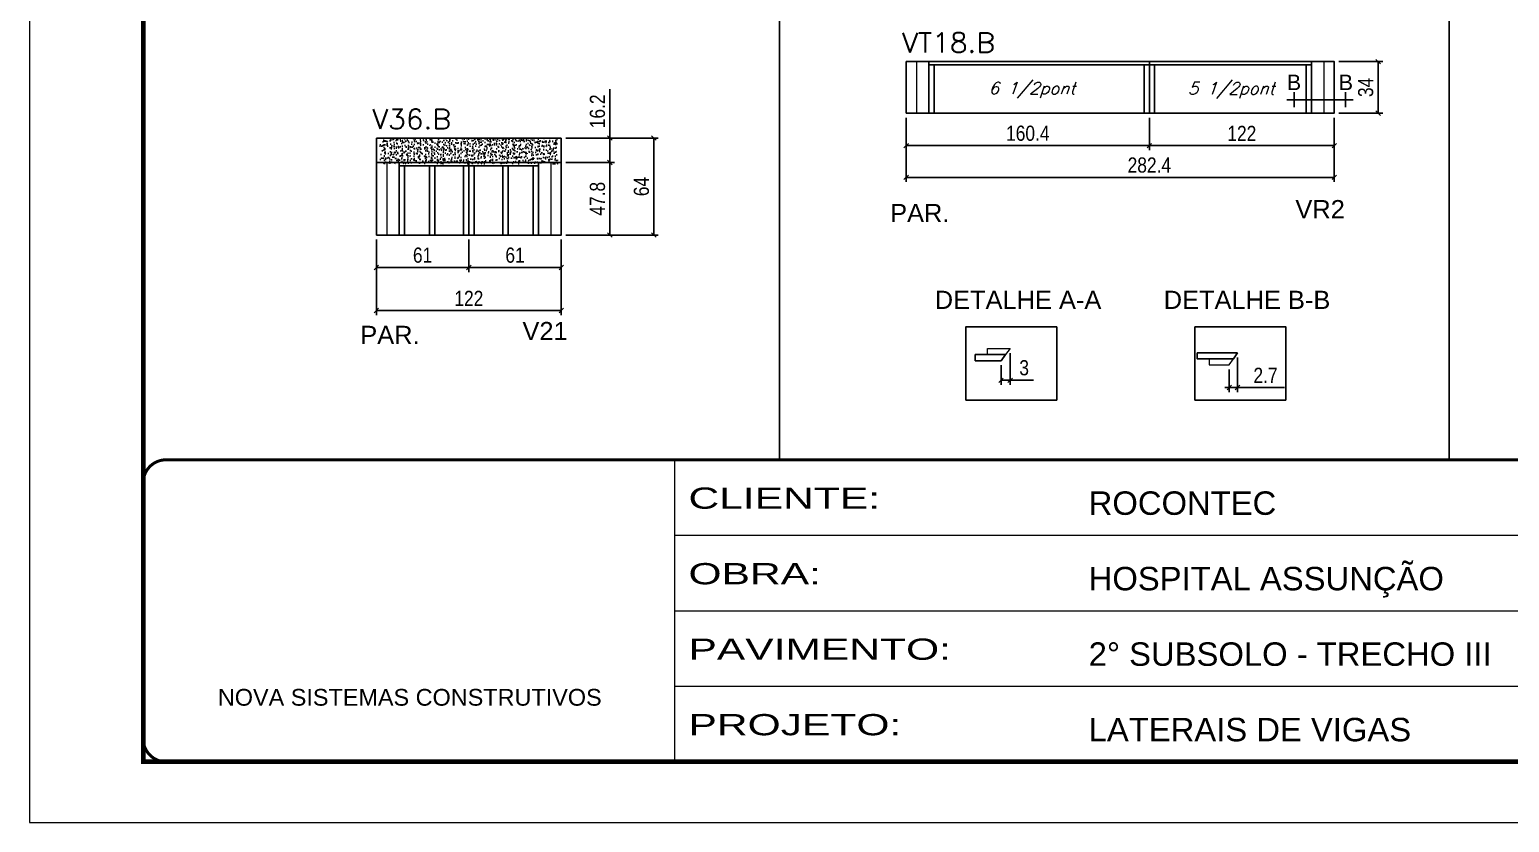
# Model space of a CAD drawing. Extents: x 137137 to 143418, y 10464 to 34486.
# Drawn here: x 138736 to 139712, y 27693 to 28216 of the extents above; entities that cross this region are included whole.
import ezdxf
from ezdxf.enums import TextEntityAlignment as Align

# ---------------------------------------------------------------- set-up
doc = ezdxf.new("R2010")
doc.units = 0
doc.linetypes.add('CONTINUO', pattern=[0])
doc.linetypes.add('DASHED', pattern=[0.75, 0.5, -0.25])
for name, color, linetype in [('5', 5, 'Continuous'), ('COTA', 241, 'Continuous'), ('detalhes', 4, 'Continuous'), ('Painéis', 200, 'Continuous'), ('SARR_2.2x7', 40, 'Continuous'), ('SARR_3.5x7', 81, 'Continuous'), ('texto', 7, 'Continuous')]:
    doc.layers.add(name, color=color, linetype=linetype)
for name, color, linetype, lineweight in [('Escoras', 2, 'Continuous', 25), ('Folhas', 255, 'Continuous', 9), ('Sarr 2.2x7', 40, 'Continuous', 9), ('SARRAFO DE PRESSAO', 251, 'DASHED', 9), ('Texto Seção', 7, 'Continuous', 15)]:
    doc.layers.add(name, color=color, linetype=linetype, lineweight=lineweight)
doc.styles.add('ARIAL', font='arial.ttf')
doc.styles.add('COTA TECNICA', font='techl___.ttf', dxfattribs={"height": 10})
doc.styles.add('REGUA-120', font='ROMANS.shx', dxfattribs={"height": 15})
doc.styles.add('Romans', font='romans.shx')
doc.styles.get("Standard").update_dxf_attribs({"font": 'arial.ttf'})
doc.styles.add('Tecnologia', font='')
doc.styles.get('Tecnologia').set_extended_font_data('Forgotten Futurist')
doc.dimstyles.new('PAINEL', dxfattribs={"dimtxt": 10, "dimasz": 3, "dimexe": 3, "dimexo": 3, "dimgap": 3, "dimtad": 1, "dimdec": 1, "dimzin": 12, "dimdsep": 46, "dimtxsty": 'COTA TECNICA', "dimblk1": 'OBLIQUE', "dimblk2": 'OBLIQUE', "dimsah": 1, "dimcen": 0.9, "dimclrd": 4, "dimclre": 4, "dimclrt": 240, "dimadec": 1, "dimazin": 3, "dimtfac": 1, "dimtdec": 1, "dimtmove": 0, "dimatfit": 3, "dimfxl": 1, "dimtolj": 1, "dimtzin": 12, "dimarcsym": 0})

# ---------------------------------------------------------------- blocks, each defined once
blk = doc.blocks.new('_Oblique')
at = {"color": 0, "linetype": 'ByBlock', "lineweight": -2}
blk.add_line((-0.5, -0.5), (0.5, 0.5), dxfattribs=at)
blk = doc.blocks.new('*D134')
at = {"layer": 'COTA', "color": 4, "linetype": 'ByBlock', "lineweight": -2, "transparency": 16777216}
for p, q in [((139599.52, 28194.87), (139628.5, 28194.87)), ((139625.5, 28194.87), (139625.5, 28160.87)), ((139599.52, 28160.87), (139628.5, 28160.87))]:
    blk.add_line(p, q, dxfattribs=at)
at = {"layer": 'Defpoints', "color": 0, "linetype": 'ByBlock', "transparency": 16777216}
for p in [(139596.52, 28194.87), (139596.52, 28160.87), (139625.5, 28160.87)]:
    blk.add_point(p, dxfattribs=at)
at = {"layer": 'COTA', "color": 4, "linetype": 'ByBlock', "lineweight": -2, "transparency": 16777216, "xscale": 3, "yscale": 3, "zscale": 3}
for p, rotation in [((139625.5, 28194.87), 90), ((139625.5, 28160.87), 270)]:
    blk.add_blockref('_Oblique', p, dxfattribs=dict(at, rotation=rotation))
at = {"layer": 'COTA', "color": 240, "linetype": 'ByBlock', "transparency": 16777216, "insert": (139617.28, 28177.87), "char_height": 10, "attachment_point": 5, "rotation": 90, "style": 'COTA TECNICA'}
blk.add_mtext('\\A1;34', dxfattribs=at)
blk = doc.blocks.new('*D135')
at = {"layer": 'Defpoints', "color": 0, "linetype": 'ByBlock', "transparency": 16777216}
for p in [(139314.12, 28160.87), (139596.52, 28160.87), (139314.12, 28118.49)]:
    blk.add_point(p, dxfattribs=at)
at = {"layer": 'Escoras', "color": 4, "linetype": 'ByBlock', "lineweight": -2, "transparency": 16777216}
for p, q in [((139314.12, 28157.87), (139314.12, 28115.49)), ((139596.52, 28157.87), (139596.52, 28115.49)), ((139596.52, 28118.49), (139314.12, 28118.49))]:
    blk.add_line(p, q, dxfattribs=at)
at = {"layer": 'Escoras', "color": 4, "linetype": 'ByBlock', "lineweight": -2, "transparency": 16777216, "xscale": 3, "yscale": 3, "zscale": 3, "rotation": 180}
blk.add_blockref('_Oblique', (139314.12, 28118.49), dxfattribs=at)
at = {"layer": 'Escoras', "color": 4, "linetype": 'ByBlock', "lineweight": -2, "transparency": 16777216, "xscale": 3, "yscale": 3, "zscale": 3}
blk.add_blockref('_Oblique', (139596.52, 28118.49), dxfattribs=at)
at = {"layer": 'Escoras', "color": 240, "linetype": 'ByBlock', "transparency": 16777216, "insert": (139474.52, 28126.58), "char_height": 10, "attachment_point": 5, "style": 'COTA TECNICA'}
blk.add_mtext('\\A1;282.4', dxfattribs=at)
blk = doc.blocks.new('*D638')
at = {"layer": 'Defpoints', "color": 0, "linetype": 'ByBlock', "transparency": 16777216}
for p in [(139314.12, 28160.87), (139474.52, 28160.87), (139474.52, 28139.44)]:
    blk.add_point(p, dxfattribs=at)
at = {"layer": 'Escoras', "color": 4, "linetype": 'ByBlock', "lineweight": -2, "transparency": 16777216}
for p, q in [((139314.12, 28157.87), (139314.12, 28136.44)), ((139474.52, 28157.87), (139474.52, 28136.44)), ((139314.12, 28139.44), (139474.52, 28139.44))]:
    blk.add_line(p, q, dxfattribs=at)
at = {"layer": 'Escoras', "color": 4, "linetype": 'ByBlock', "lineweight": -2, "transparency": 16777216, "xscale": 3, "yscale": 3, "zscale": 3, "rotation": 180}
blk.add_blockref('_Oblique', (139314.12, 28139.44), dxfattribs=at)
at = {"layer": 'Escoras', "color": 4, "linetype": 'ByBlock', "lineweight": -2, "transparency": 16777216, "xscale": 3, "yscale": 3, "zscale": 3}
blk.add_blockref('_Oblique', (139474.52, 28139.44), dxfattribs=at)
at = {"layer": 'Escoras', "color": 240, "linetype": 'ByBlock', "transparency": 16777216, "insert": (139394.32, 28147.54), "char_height": 10, "attachment_point": 5, "style": 'COTA TECNICA'}
blk.add_mtext('\\A1;160.4', dxfattribs=at)
blk = doc.blocks.new('*D639')
at = {"layer": 'Defpoints', "color": 0, "linetype": 'ByBlock', "transparency": 16777216}
for p in [(139474.52, 28160.87), (139596.52, 28160.87), (139596.52, 28139.44)]:
    blk.add_point(p, dxfattribs=at)
at = {"layer": 'Escoras', "color": 4, "linetype": 'ByBlock', "lineweight": -2, "transparency": 16777216}
for p, q in [((139474.52, 28157.87), (139474.52, 28136.44)), ((139596.52, 28157.87), (139596.52, 28136.44)), ((139474.52, 28139.44), (139596.52, 28139.44))]:
    blk.add_line(p, q, dxfattribs=at)
at = {"layer": 'Escoras', "color": 4, "linetype": 'ByBlock', "lineweight": -2, "transparency": 16777216, "xscale": 3, "yscale": 3, "zscale": 3, "rotation": 180}
blk.add_blockref('_Oblique', (139474.52, 28139.44), dxfattribs=at)
at = {"layer": 'Escoras', "color": 4, "linetype": 'ByBlock', "lineweight": -2, "transparency": 16777216, "xscale": 3, "yscale": 3, "zscale": 3}
blk.add_blockref('_Oblique', (139596.52, 28139.44), dxfattribs=at)
at = {"layer": 'Escoras', "color": 240, "linetype": 'ByBlock', "transparency": 16777216, "insert": (139535.52, 28147.5), "char_height": 10, "attachment_point": 5, "style": 'COTA TECNICA'}
blk.add_mtext('\\A1;122', dxfattribs=at)
blk = doc.blocks.new('*D136')
at = {"layer": 'Defpoints', "color": 0, "linetype": 'ByBlock', "transparency": 16777216}
for p in [(139382.74, 28005.52), (139376.65, 27997.52), (139382.74, 27984.61)]:
    blk.add_point(p, dxfattribs=at)
at = {"layer": 'Escoras', "color": 4, "linetype": 'ByBlock', "lineweight": -2, "transparency": 16777216}
for p, q in [((139382.74, 28002.52), (139382.74, 27981.61)), ((139376.65, 27994.52), (139376.65, 27981.61)), ((139376.65, 27984.61), (139382.74, 27984.61)), ((139382.74, 27984.61), (139398.07, 27984.61))]:
    blk.add_line(p, q, dxfattribs=at)
at = {"layer": 'Escoras', "color": 4, "linetype": 'ByBlock', "lineweight": -2, "transparency": 16777216, "xscale": 3, "yscale": 3, "zscale": 3, "rotation": 180}
blk.add_blockref('_Oblique', (139376.65, 27984.61), dxfattribs=at)
at = {"layer": 'Escoras', "color": 4, "linetype": 'ByBlock', "lineweight": -2, "transparency": 16777216, "xscale": 3, "yscale": 3, "zscale": 3}
blk.add_blockref('_Oblique', (139382.74, 27984.61), dxfattribs=at)
at = {"layer": 'Escoras', "color": 240, "linetype": 'ByBlock', "transparency": 16777216, "insert": (139391.91, 27992.83), "char_height": 10, "attachment_point": 5, "style": 'COTA TECNICA'}
blk.add_mtext('\\A1;3', dxfattribs=at)
blk = doc.blocks.new('*D137')
at = {"layer": 'Defpoints', "color": 0, "linetype": 'ByBlock', "transparency": 16777216}
for p in [(139532.67, 28002.71), (139527.28, 27994.71), (139527.28, 27979.79)]:
    blk.add_point(p, dxfattribs=at)
at = {"layer": 'Escoras', "color": 4, "linetype": 'ByBlock', "lineweight": -2, "transparency": 16777216}
for p, q in [((139532.67, 27999.71), (139532.67, 27976.79)), ((139527.28, 27991.71), (139527.28, 27976.79)), ((139527.28, 27979.79), (139524.28, 27979.79)), ((139527.28, 27979.79), (139532.67, 27979.79)), ((139532.67, 27979.79), (139563.65, 27979.79))]:
    blk.add_line(p, q, dxfattribs=at)
at = {"layer": 'Escoras', "color": 4, "linetype": 'ByBlock', "lineweight": -2, "transparency": 16777216, "xscale": 3, "yscale": 3, "zscale": 3}
blk.add_blockref('_Oblique', (139527.28, 27979.79), dxfattribs=at)
at = {"layer": 'Escoras', "color": 4, "linetype": 'ByBlock', "lineweight": -2, "transparency": 16777216, "xscale": 3, "yscale": 3, "zscale": 3, "rotation": 180}
blk.add_blockref('_Oblique', (139532.67, 27979.79), dxfattribs=at)
at = {"layer": 'Escoras', "color": 240, "linetype": 'ByBlock', "transparency": 16777216, "insert": (139551.16, 27987.87), "char_height": 10, "attachment_point": 5, "style": 'COTA TECNICA'}
blk.add_mtext('\\A1;2.7', dxfattribs=at)
blk = doc.blocks.new('*D148')
at = {"layer": 'COTA', "color": 4, "linetype": 'ByBlock', "lineweight": -2, "transparency": 16777216}
for p, q in [((139089.58, 28128.25), (139121.56, 28128.25)), ((139118.56, 28128.25), (139118.56, 28080.45)), ((139089.58, 28080.45), (139121.56, 28080.45))]:
    blk.add_line(p, q, dxfattribs=at)
at = {"layer": 'Defpoints', "color": 0, "linetype": 'ByBlock', "transparency": 16777216}
for p in [(139086.58, 28128.25), (139086.58, 28080.45), (139118.56, 28080.45)]:
    blk.add_point(p, dxfattribs=at)
at = {"layer": 'COTA', "color": 4, "linetype": 'ByBlock', "lineweight": -2, "transparency": 16777216, "xscale": 3, "yscale": 3, "zscale": 3}
for p, rotation in [((139118.56, 28128.25), 90), ((139118.56, 28080.45), 270)]:
    blk.add_blockref('_Oblique', p, dxfattribs=dict(at, rotation=rotation))
at = {"layer": 'COTA', "color": 240, "linetype": 'ByBlock', "transparency": 16777216, "insert": (139110.46, 28104.35), "char_height": 10, "attachment_point": 5, "rotation": 90, "style": 'COTA TECNICA'}
blk.add_mtext('\\A1;47.8', dxfattribs=at)
blk = doc.blocks.new('*D642')
at = {"layer": 'Defpoints', "color": 0, "linetype": 'ByBlock', "transparency": 16777216}
for p in [(138964.58, 28080.45), (139025.53, 28080.45), (139025.53, 28059.02)]:
    blk.add_point(p, dxfattribs=at)
at = {"layer": 'Escoras', "color": 4, "linetype": 'ByBlock', "lineweight": -2, "transparency": 16777216}
for p, q in [((138964.58, 28077.45), (138964.58, 28056.02)), ((139025.53, 28077.45), (139025.53, 28056.02)), ((138964.58, 28059.02), (139025.53, 28059.02))]:
    blk.add_line(p, q, dxfattribs=at)
at = {"layer": 'Escoras', "color": 4, "linetype": 'ByBlock', "lineweight": -2, "transparency": 16777216, "xscale": 3, "yscale": 3, "zscale": 3, "rotation": 180}
blk.add_blockref('_Oblique', (138964.58, 28059.02), dxfattribs=at)
at = {"layer": 'Escoras', "color": 4, "linetype": 'ByBlock', "lineweight": -2, "transparency": 16777216, "xscale": 3, "yscale": 3, "zscale": 3}
blk.add_blockref('_Oblique', (139025.53, 28059.02), dxfattribs=at)
at = {"layer": 'Escoras', "color": 240, "linetype": 'ByBlock', "transparency": 16777216, "insert": (138995.05, 28067.12), "char_height": 10, "attachment_point": 5, "style": 'COTA TECNICA'}
blk.add_mtext('\\A1;61', dxfattribs=at)
blk = doc.blocks.new('*D643')
at = {"layer": 'Defpoints', "color": 0, "linetype": 'ByBlock', "transparency": 16777216}
for p in [(139025.53, 28080.45), (139086.58, 28080.45), (139086.58, 28059.02)]:
    blk.add_point(p, dxfattribs=at)
at = {"layer": 'Escoras', "color": 4, "linetype": 'ByBlock', "lineweight": -2, "transparency": 16777216}
for p, q in [((139025.53, 28077.45), (139025.53, 28056.02)), ((139086.58, 28077.45), (139086.58, 28056.02)), ((139025.53, 28059.02), (139086.58, 28059.02))]:
    blk.add_line(p, q, dxfattribs=at)
at = {"layer": 'Escoras', "color": 4, "linetype": 'ByBlock', "lineweight": -2, "transparency": 16777216, "xscale": 3, "yscale": 3, "zscale": 3, "rotation": 180}
blk.add_blockref('_Oblique', (139025.53, 28059.02), dxfattribs=at)
at = {"layer": 'Escoras', "color": 4, "linetype": 'ByBlock', "lineweight": -2, "transparency": 16777216, "xscale": 3, "yscale": 3, "zscale": 3}
blk.add_blockref('_Oblique', (139086.58, 28059.02), dxfattribs=at)
at = {"layer": 'Escoras', "color": 240, "linetype": 'ByBlock', "transparency": 16777216, "insert": (139056.05, 28067.12), "char_height": 10, "attachment_point": 5, "style": 'COTA TECNICA'}
blk.add_mtext('\\A1;61', dxfattribs=at)
blk = doc.blocks.new('*D644')
at = {"layer": 'Defpoints', "color": 0, "linetype": 'ByBlock', "transparency": 16777216}
for p in [(139086.58, 28144.45), (139118.56, 28144.45), (139086.58, 28128.25)]:
    blk.add_point(p, dxfattribs=at)
at = {"layer": 'Escoras', "color": 4, "linetype": 'ByBlock', "lineweight": -2, "transparency": 16777216}
for p, q in [((139118.56, 28144.45), (139118.56, 28176.69)), ((139089.58, 28144.45), (139121.56, 28144.45)), ((139118.56, 28128.25), (139118.56, 28144.45)), ((139089.58, 28128.25), (139121.56, 28128.25))]:
    blk.add_line(p, q, dxfattribs=at)
at = {"layer": 'Escoras', "color": 4, "linetype": 'ByBlock', "lineweight": -2, "transparency": 16777216, "xscale": 3, "yscale": 3, "zscale": 3}
for p, rotation in [((139118.56, 28144.45), 90), ((139118.56, 28128.25), 270)]:
    blk.add_blockref('_Oblique', p, dxfattribs=dict(at, rotation=rotation))
at = {"layer": 'Escoras', "color": 240, "linetype": 'ByBlock', "transparency": 16777216, "insert": (139110.45, 28162.07), "char_height": 10, "attachment_point": 5, "rotation": 90, "style": 'COTA TECNICA'}
blk.add_mtext('\\A1;16.2', dxfattribs=at)
blk = doc.blocks.new('*D149')
at = {"layer": 'Defpoints', "color": 0, "linetype": 'ByBlock', "transparency": 16777216}
for p in [(139086.58, 28144.45), (139086.58, 28080.45), (139147.56, 28080.45)]:
    blk.add_point(p, dxfattribs=at)
at = {"layer": 'Escoras', "color": 4, "linetype": 'ByBlock', "lineweight": -2, "transparency": 16777216}
for p, q in [((139089.58, 28144.45), (139150.56, 28144.45)), ((139147.56, 28144.45), (139147.56, 28080.45)), ((139089.58, 28080.45), (139150.56, 28080.45))]:
    blk.add_line(p, q, dxfattribs=at)
at = {"layer": 'Escoras', "color": 4, "linetype": 'ByBlock', "lineweight": -2, "transparency": 16777216, "xscale": 3, "yscale": 3, "zscale": 3}
for p, rotation in [((139147.56, 28144.45), 90), ((139147.56, 28080.45), 270)]:
    blk.add_blockref('_Oblique', p, dxfattribs=dict(at, rotation=rotation))
at = {"layer": 'Escoras', "color": 240, "linetype": 'ByBlock', "transparency": 16777216, "insert": (139139.46, 28112.45), "char_height": 10, "attachment_point": 5, "rotation": 90, "style": 'COTA TECNICA'}
blk.add_mtext('\\A1;64', dxfattribs=at)
blk = doc.blocks.new('9999999999')
at = {"color": 30, "linetype": 'CONTINUO'}
for p, q in [((98564.56, 34230.21), (98564.56, 34429.45)), ((98564.56, 34379.64), (99583.98, 34379.64)), ((98564.56, 34329.83), (99487.98, 34329.83)), ((98564.56, 34280.02), (99487.98, 34280.02))]:
    blk.add_line(p, q, dxfattribs=at)
at = {"color": 30, "linetype": 'CONTINUO', "const_width": 2}
blk.add_lwpolyline([(99583.98, 34230.21), (99583.98, 34414.45, 0.414214), (99568.98, 34429.45), (98228.98, 34429.45, 0.414214), (98213.98, 34414.45), (98213.98, 34245.21, 0.414214), (98228.98, 34230.21), (99583.98, 34230.21)], format="xyb", dxfattribs=at)
at = {"layer": 'Folhas'}
blk.add_lwpolyline([(98138.98, 34190.21), (99623.98, 34190.21), (99623.98, 35240.21), (98138.98, 35240.21)], close=True, dxfattribs=at)
at = {"layer": 'Folhas', "color": 30, "const_width": 3}
blk.add_lwpolyline([(98213.98, 34230.21), (99583.98, 34230.21), (99583.98, 35200.21), (98213.98, 35200.21)], close=True, dxfattribs=at)
at = {"color": 7, "linetype": 'Continuous', "ltscale": 5, "style": 'ARIAL'}
for s, height, p in [('ROCONTEC', 15.483, (98837.68, 34393.13)), ('HOSPITAL ASSUNÇÃO', 15.4829, (98837.68, 34343.32)), ('2° SUBSOLO - TRECHO III', 15.4829, (98837.68, 34293.51)), ('NOVA SISTEMAS CONSTRUTIVOS', 11.0592, (98263.19, 34267.21)), ('LATERAIS DE VIGAS', 15.4829, (98837.68, 34243.7))]:
    blk.add_text(s, height=height, dxfattribs=at).set_placement(p)
at = {"layer": 'Folhas', "color": 7, "style": 'Tecnologia', "width": 1.5}
for s, p in [('CLIENTE:', (98573.65, 34397.17)), ('OBRA:', (98573.65, 34347.31)), ('PAVIMENTO:', (98573.65, 34297.5)), ('PROJETO:', (98573.65, 34247.69))]:
    blk.add_text(s, height=14, dxfattribs=at).set_placement(p)
blk = doc.blocks.new('*D590')
at = {"layer": 'COTA', "color": 4, "linetype": 'ByBlock', "lineweight": -2, "transparency": 16777216}
for p, q in [((138964.58, 28077.45), (138964.58, 28027.61)), ((139086.58, 28077.45), (139086.58, 28027.61)), ((139086.58, 28030.61), (138964.58, 28030.61))]:
    blk.add_line(p, q, dxfattribs=at)
at = {"layer": 'Defpoints', "color": 0, "linetype": 'ByBlock', "transparency": 16777216}
for p in [(138964.58, 28080.45), (139086.58, 28080.45), (138964.58, 28030.61)]:
    blk.add_point(p, dxfattribs=at)
at = {"layer": 'COTA', "color": 4, "linetype": 'ByBlock', "lineweight": -2, "transparency": 16777216, "xscale": 3, "yscale": 3, "zscale": 3, "rotation": 180}
blk.add_blockref('_Oblique', (138964.58, 28030.61), dxfattribs=at)
at = {"layer": 'COTA', "color": 4, "linetype": 'ByBlock', "lineweight": -2, "transparency": 16777216, "xscale": 3, "yscale": 3, "zscale": 3}
blk.add_blockref('_Oblique', (139086.58, 28030.61), dxfattribs=at)
at = {"layer": 'COTA', "color": 240, "linetype": 'ByBlock', "transparency": 16777216, "insert": (139025.58, 28038.67), "char_height": 10, "attachment_point": 5, "style": 'COTA TECNICA'}
blk.add_mtext('\\A1;122', dxfattribs=at)

msp = doc.modelspace()

# ---------------------------------------------------------------- hatches: boundary and pattern name
at = {"layer": 'COTA', "linetype": 'ByBlock'}
h = msp.add_hatch(dxfattribs=at)
h.set_pattern_fill('AR-CONC', color=256, scale=0.03)
h.set_pattern_definition([(50, (3336.509, 1118.08), (5.46554007, -0.47817257), [0.5715, -6.2865]), (355, (3336.509, 1118.08), (-1.05730264, 5.73170536), [0.4572, -5.02921753]), (100.4514447, (3336.9644, 1118.0403), (4.40823741, 5.25353256), [0.48570026, -5.34270734]), (46.1842, (3336.509, 1119.604), (8.13237123, -1.26126984), [0.85725, -9.42975]), (96.6355576, (3337.187, 1119.499), (7.122124, 7.42278374), [0.7285507, -8.01406824]), (351.184151, (3336.509, 1119.604), (7.122124, 7.42278374), [0.685799, -7.54379196]), (21, (3337.271, 1119.223), (4.54843174, -3.06795595), [0.5715, -6.2865]), (326, (3337.271, 1119.223), (1.85406085, 5.52563898), [0.4572, -5.0292]), (71.451445, (3337.65, 1118.9675), (6.40249258, 2.45768307), [0.48570026, -5.34269813]), (37.5, (3336.509, 1118.0802), (0.092658098, 2.536651166), [0, -4.96824, 0, -5.1054, 0, -5.04825]), (7.5, (3336.509, 1118.0802), (2.004589875, 3.005417245), [0, -2.91084, 0, -4.85394, 0, -1.92405]), (327.5, (3334.8097, 1118.0802), (4.067717855, -0.17186232), [0, -1.905, 0, -5.9436, 0, -7.8867]), (317.5, (3334.0477, 1118.0802), (4.44387544, 0.76279473), [0, -2.4765, 0, -3.94716, 0, -5.6007])])
h.paths.add_polyline_path([(139084.18, 28144.45), (138966.88, 28144.45), (138966.88, 28127.45), (139084.18, 28127.45)])

# ---------------------------------------------------------------- linework, layer by layer
at = {"linetype": 'ByBlock'}
for points in [[(139413.43, 28019.92), (139353.45, 28019.92), (139353.45, 27971.59), (139413.43, 27971.59)], [(139504.53, 28019.92), (139564.51, 28019.92), (139564.51, 27971.59), (139504.53, 27971.59)]]:
    msp.add_lwpolyline(points, close=True, dxfattribs=at)
at = {"layer": 'COTA', "linetype": 'ByBlock'}
for p, q in [((139230.62, 27932.14), (139230.62, 28702.9)), ((139672.32, 28702.9), (139672.32, 27932.14)), ((138964.58, 28128.25), (138964.58, 28144.45)), ((138964.58, 28144.45), (139086.58, 28144.45)), ((139086.58, 28144.45), (139086.58, 28128.25))]:
    msp.add_line(p, q, dxfattribs=at)
at = {"layer": 'detalhes'}
for p, q in [((139608.95, 28169.75), (139565.11, 28169.75)), ((139570.11, 28174.75), (139570.11, 28164.75)), ((139603.95, 28174.75), (139603.95, 28164.75))]:
    msp.add_line(p, q, dxfattribs=at)
at = {"layer": 'Painéis', "linetype": 'ByBlock'}
for p, q in [((139474.52, 28160.87), (139474.52, 28194.87)), ((139025.53, 28080.45), (139025.53, 28128.25))]:
    msp.add_line(p, q, dxfattribs=at)
for points in [[(139314.12, 28160.87), (139596.52, 28160.87), (139596.52, 28194.87), (139314.12, 28194.87)], [(138964.58, 28080.45), (139086.58, 28080.45), (139086.58, 28128.25), (138964.58, 28128.25)], [(139376.65, 27997.52), (139359.65, 27997.52), (139359.65, 28001.52), (139379.7, 28001.52)], [(139532.67, 28002.71), (139506.07, 28002.71), (139506.07, 27998.71), (139529.95, 27998.67)]]:
    msp.add_lwpolyline(points, close=True, dxfattribs=at)
at = {"layer": 'Sarr 2.2x7'}
for p, q in [((139321.12, 28160.87), (139321.12, 28194.87)), ((139589.52, 28194.87), (139589.52, 28160.87)), ((138971.58, 28080.45), (138971.58, 28128.25)), ((139079.58, 28128.25), (139079.58, 28080.45))]:
    msp.add_line(p, q, dxfattribs=at)
for points in [[(139379.7, 28001.52), (139367.65, 28001.52), (139367.65, 28005.52), (139382.74, 28005.52)], [(139529.95, 27998.67), (139514.07, 27998.71), (139514.07, 27994.71), (139527.28, 27994.71)]]:
    msp.add_lwpolyline(points, close=True, dxfattribs=at)
at = {"layer": 'SARR_2.2x7', "linetype": 'Continuous'}
for p, q in [((139474.52, 28192.67), (139329.12, 28192.67)), ((139581.52, 28192.67), (139474.52, 28192.67)), ((139025.53, 28126.05), (138979.58, 28126.05)), ((139025.53, 28126.05), (139071.58, 28126.05))]:
    msp.add_line(p, q, dxfattribs=at)
at = {"layer": 'SARR_3.5x7'}
for p, q in [((139329.12, 28194.87), (139329.12, 28160.87)), ((139581.52, 28194.87), (139581.52, 28160.87)), ((139332.62, 28192.67), (139332.62, 28160.87)), ((139471.02, 28192.67), (139471.02, 28160.87)), ((139478.02, 28192.67), (139478.02, 28160.87)), ((139578.02, 28192.67), (139578.02, 28160.87)), ((138979.58, 28128.25), (138979.58, 28080.45)), ((139071.58, 28128.25), (139071.58, 28080.45)), ((138983.08, 28126.05), (138983.08, 28080.45)), ((138999.65, 28126.05), (138999.65, 28080.45)), ((139003.15, 28126.05), (139003.15, 28080.45)), ((139022.03, 28126.05), (139022.03, 28080.45)), ((139029.03, 28126.05), (139029.03, 28080.45)), ((139048, 28126.05), (139048, 28080.45)), ((139051.5, 28126.05), (139051.5, 28080.45)), ((139068.08, 28126.05), (139068.08, 28080.45))]:
    msp.add_line(p, q, dxfattribs=at)

# ---------------------------------------------------------------- block references
at = {"layer": 'SARRAFO DE PRESSAO', "color": 6, "linetype": 'ByBlock'}
msp.add_blockref('9999999999', (40596.81, -6497.3), dxfattribs=at)

# ---------------------------------------------------------------- texts
at = {"layer": '5', "linetype": 'Continuous'}
for s, p in [('PAR.', (139303.5, 28088.98)), ('VR2', (139570.88, 28091.52)), ('PAR.', (138953.96, 28008.55)), ('V21', (139060.94, 28011.1))]:
    msp.add_text(s, height=12, rotation=0.00004, dxfattribs=at).set_placement(p)
at = {"layer": '5', "color": 7, "linetype": 'Continuous'}
for s, p in [('DETALHE A-A', (139332.94, 28031.69)), ('DETALHE B-B', (139484.01, 28031.69))]:
    msp.add_text(s, height=12, rotation=359.99996, dxfattribs=at).set_placement(p)
at = {"layer": 'detalhes', "color": 0, "linetype": 'Continuous', "style": 'ARIAL'}
for p in [(139569.92, 28181.17), (139604.15, 28181.17)]:
    msp.add_text('B', height=10.22, dxfattribs=at).set_placement(p, align=Align.MIDDLE_CENTER)
at = {"layer": 'texto', "color": 2, "char_height": 8, "attachment_point": 5, "style": 'Romans'}
for s, insert in [('{\\Q19;\\C256;6 1/2pont}', (139397.04, 28176.02)), ('{\\Q19;\\C256;5 1/2pont}', (139528.51, 28175.9))]:
    msp.add_mtext(s, dxfattribs=dict(at, insert=insert))
at = {"layer": 'Texto Seção', "style": 'REGUA-120', "width": 1.05}
for s, p in [('VT18.B', (139311.3, 28200.87)), ('V36.B', (138961.76, 28150.44))]:
    msp.add_text(s, height=13, dxfattribs=at).set_placement(p)

# ---------------------------------------------------------------- dimensions: what is measured, and where the dimension line sits
at = {"layer": 'COTA', "linetype": 'ByBlock'}
for base, p1, p2, picture, middle in [((139625.5, 28160.87), (139596.52, 28194.87), (139596.52, 28160.87), '*D134', (139617.28, 28177.87)), ((139118.56, 28080.45), (139086.58, 28128.25), (139086.58, 28080.45), '*D148', (139110.46, 28104.35))]:
    dim = msp.add_linear_dim(base=base, p1=p1, p2=p2, angle=90, dimstyle='PAINEL', dxfattribs=at)
    dim.commit()
    dim.dimension.update_dxf_attribs({"geometry": picture, "text_midpoint": middle})
dim = msp.add_linear_dim(base=(138964.58, 28030.61), p1=(139086.58, 28080.45), p2=(138964.58, 28080.45), dimstyle='PAINEL', dxfattribs=at)
dim.commit()
dim.dimension.update_dxf_attribs({"geometry": '*D590', "text_midpoint": (139025.58, 28038.67)})
at = {"layer": 'Escoras', "linetype": 'ByBlock'}
for base, p1, p2, picture, middle in [((139118.56, 28144.45), (139086.58, 28128.25), (139086.58, 28144.45), '*D644', (139110.45, 28162.07)), ((139147.56, 28080.45), (139086.58, 28144.45), (139086.58, 28080.45), '*D149', (139139.46, 28112.45))]:
    dim = msp.add_linear_dim(base=base, p1=p1, p2=p2, angle=90, dimstyle='PAINEL', dxfattribs=at)
    dim.commit()
    dim.dimension.update_dxf_attribs({"geometry": picture, "text_midpoint": middle})
dim = msp.add_linear_dim(base=(139314.12, 28118.49), p1=(139596.52, 28160.87), p2=(139314.12, 28160.87), dimstyle='PAINEL', dxfattribs=at)
dim.commit()
dim.dimension.update_dxf_attribs({"geometry": '*D135', "text_midpoint": (139474.52, 28118.49), "dimtype": 160})
for base, p1, p2, picture, middle in [((139474.52, 28139.44), (139314.12, 28160.87), (139474.52, 28160.87), '*D638', (139394.32, 28147.54)), ((139596.52, 28139.44), (139474.52, 28160.87), (139596.52, 28160.87), '*D639', (139535.52, 28147.5)), ((139025.52840295, 28059.01537774), (138964.57840295, 28080.44531062), (139025.52840295, 28080.44531062), '*D642', (138995.05340295, 28067.11771693))]:
    dim = msp.add_linear_dim(base=base, p1=p1, p2=p2, dimstyle='PAINEL', dxfattribs=at)
    dim.commit()
    dim.dimension.update_dxf_attribs({"geometry": picture, "text_midpoint": middle})
dim = msp.add_linear_dim(base=(139086.58, 28059.02), p1=(139025.53, 28080.45), p2=(139086.58, 28080.45), dimstyle='PAINEL', override={"dimdec": 0}, dxfattribs=at)
dim.commit()
dim.dimension.update_dxf_attribs({"geometry": '*D643', "text_midpoint": (139056.05, 28067.12)})
dim = msp.add_linear_dim(base=(139382.74, 27984.61), p1=(139376.65, 27997.52), p2=(139382.74, 28005.52), angle=180, dimstyle='PAINEL', override={"dimlfac": 0.5}, dxfattribs=at)
dim.commit()
dim.dimension.update_dxf_attribs({"geometry": '*D136', "text_midpoint": (139391.91, 27992.83)})
dim = msp.add_linear_dim(base=(139527.28, 27979.79), p1=(139532.67, 28002.71), p2=(139527.28, 27994.71), angle=180, dimstyle='PAINEL', override={"dimlfac": 0.5}, dxfattribs=at)
dim.commit()
dim.dimension.update_dxf_attribs({"geometry": '*D137', "text_midpoint": (139551.16, 27979.79), "dimtype": 160})

doc.saveas('drawing.dxf')
